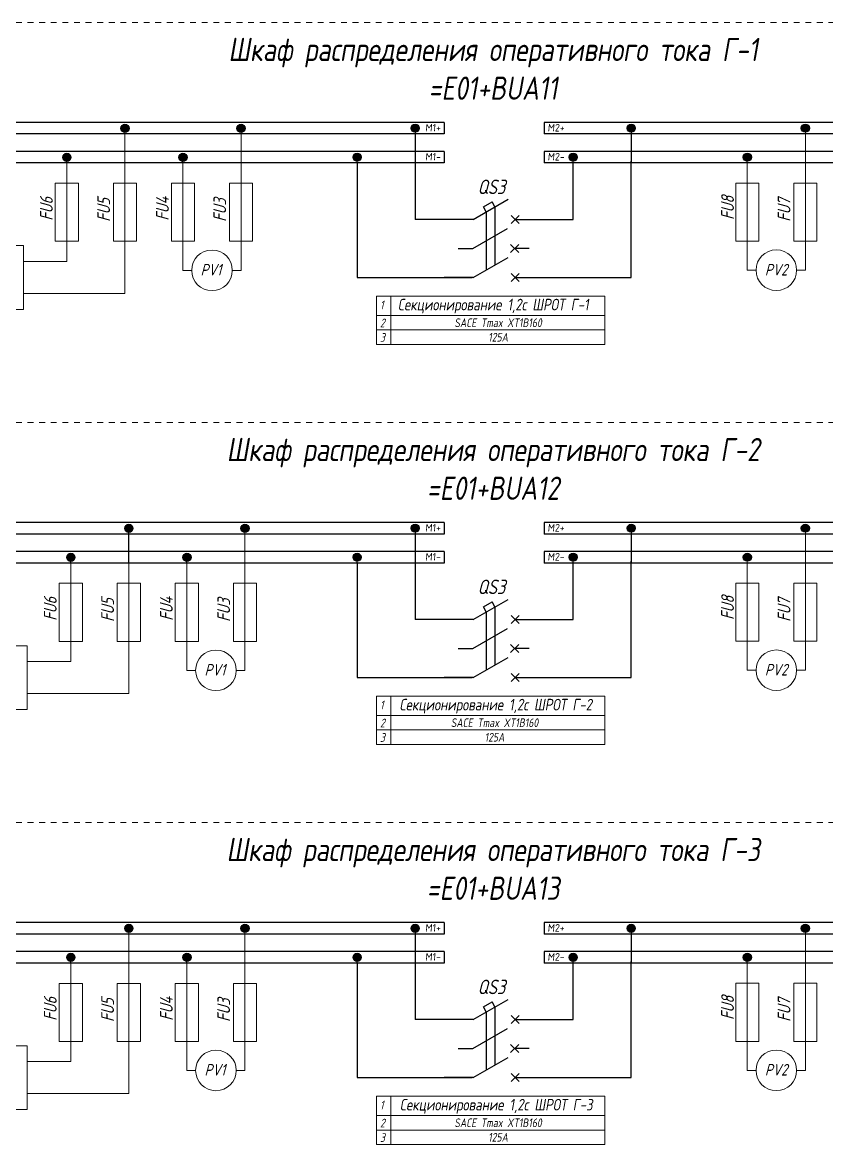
# Model space of a CAD drawing. Header units: millimetres. Extents: x 2704 to 4357, y 2919 to 4427.
# Drawn here: x 3226.2 to 3364.7, y 3940.9 to 4134.3 of the extents above; entities that cross this region are included whole.
import ezdxf

# ---------------------------------------------------------------- set-up
doc = ezdxf.new("R2010")
doc.units = ezdxf.units.MM
doc.linetypes.add('JIS_02_1.0', pattern=[2, 1, -1])
doc.styles.add('eskdw', font='', dxfattribs={"oblique": 10})
doc.styles.get("Standard").update_dxf_attribs({"font": '', "oblique": 10, "height": 2.5})
doc.styles.add('Гост', font='', dxfattribs={"oblique": 10, "height": 1.4})
doc.styles.add('Шины', font='', dxfattribs={"oblique": 5, "height": 1.2})
doc.styles.get('eskdw').set_extended_font_data('GOST type A')
doc.styles.get('Standard').set_extended_font_data('GOST type A')
doc.styles.get('Гост').set_extended_font_data('GOST type A')
doc.styles.get('Шины').set_extended_font_data('GOST type B')

msp = doc.modelspace()

# ---------------------------------------------------------------- hatches: boundary and pattern name
for points in [[(3244.53, 4116.09, 1), (3243.13, 4116.09, 1)], [(3264.53, 4116.09, 1), (3263.13, 4116.09, 1)], [(3294.53, 4116.11, 1), (3293.13, 4116.11, 1)], [(3331.76, 4116.11, 1), (3330.36, 4116.11, 1)], [(3331.76, 4116.11, 1), (3330.36, 4116.11, 1)], [(3361.76, 4116.11, 1), (3360.36, 4116.11, 1)], [(3361.76, 4116.11, 1), (3360.36, 4116.11, 1)], [(3361.76, 4116.11, 1), (3360.36, 4116.11, 1)], [(3234.53, 4111.09, 1), (3233.13, 4111.09, 1)], [(3254.53, 4111.09, 1), (3253.13, 4111.09, 1)], [(3284.53, 4111.11, 1), (3283.13, 4111.11, 1)], [(3284.53, 4111.11, 1), (3283.13, 4111.11, 1)], [(3321.77, 4111.11, 1), (3320.37, 4111.11, 1)], [(3321.77, 4111.11, 1), (3320.37, 4111.11, 1)], [(3351.76, 4111.11, 1), (3350.36, 4111.11, 1)], [(3351.76, 4111.11, 1), (3350.36, 4111.11, 1)], [(3351.76, 4111.11, 1), (3350.36, 4111.11, 1)], [(3351.76, 4111.11, 1), (3350.36, 4111.11, 1)], [(3245.21, 4047.14, 1), (3243.81, 4047.14, 1)], [(3265.21, 4047.14, 1), (3263.81, 4047.14, 1)], [(3294.53, 4047.15, 1), (3293.13, 4047.15, 1)], [(3331.76, 4047.15, 1), (3330.36, 4047.15, 1)], [(3331.76, 4047.15, 1), (3330.36, 4047.15, 1)], [(3361.76, 4047.15, 1), (3360.36, 4047.15, 1)], [(3361.76, 4047.15, 1), (3360.36, 4047.15, 1)], [(3361.76, 4047.15, 1), (3360.36, 4047.15, 1)], [(3235.21, 4042.14, 1), (3233.81, 4042.14, 1)], [(3255.21, 4042.14, 1), (3253.81, 4042.14, 1)], [(3284.53, 4042.15, 1), (3283.13, 4042.15, 1)], [(3284.53, 4042.15, 1), (3283.13, 4042.15, 1)], [(3321.77, 4042.15, 1), (3320.37, 4042.15, 1)], [(3321.77, 4042.15, 1), (3320.37, 4042.15, 1)], [(3351.76, 4042.15, 1), (3350.36, 4042.15, 1)], [(3351.76, 4042.15, 1), (3350.36, 4042.15, 1)], [(3351.76, 4042.15, 1), (3350.36, 4042.15, 1)], [(3351.76, 4042.15, 1), (3350.36, 4042.15, 1)], [(3245.21, 3978.18, 1), (3243.81, 3978.18, 1)], [(3265.21, 3978.18, 1), (3263.81, 3978.18, 1)], [(3294.53, 3978.19, 1), (3293.13, 3978.19, 1)], [(3331.76, 3978.19, 1), (3330.36, 3978.19, 1)], [(3331.76, 3978.19, 1), (3330.36, 3978.19, 1)], [(3361.76, 3978.19, 1), (3360.36, 3978.19, 1)], [(3361.76, 3978.19, 1), (3360.36, 3978.19, 1)], [(3361.76, 3978.19, 1), (3360.36, 3978.19, 1)], [(3235.21, 3973.18, 1), (3233.81, 3973.18, 1)], [(3255.21, 3973.18, 1), (3253.81, 3973.18, 1)], [(3284.53, 3973.19, 1), (3283.13, 3973.19, 1)], [(3284.53, 3973.19, 1), (3283.13, 3973.19, 1)], [(3321.77, 3973.19, 1), (3320.37, 3973.19, 1)], [(3321.77, 3973.19, 1), (3320.37, 3973.19, 1)], [(3351.76, 3973.19, 1), (3350.36, 3973.19, 1)], [(3351.76, 3973.19, 1), (3350.36, 3973.19, 1)], [(3351.76, 3973.19, 1), (3350.36, 3973.19, 1)], [(3351.76, 3973.19, 1), (3350.36, 3973.19, 1)]]:
    msp.add_hatch(color=256).paths.add_polyline_path(points)

# ---------------------------------------------------------------- linework, layer by layer
at = {"linetype": 'JIS_02_1.0', "lineweight": 15}
for p, q in [((3806.06, 4134.33), (2808.86, 4134.33)), ((3826.06, 4065.37), (2788.86, 4065.37)), ((3846.06, 3996.42), (2788.86, 3996.42))]:
    msp.add_line(p, q, dxfattribs=at)
for p, q in [((3298.83, 4117.11), (2808.86, 4117.11)), ((3293.83, 4116.11), (3293.83, 4100.37)), ((3298.83, 4117.11), (3295.48, 4117.11)), ((3298.83, 4117.11), (3296.07, 4117.11)), ((3298.83, 4117.11), (3298.83, 4115.11)), ((3318.83, 4117.11), (3316.07, 4117.11)), ((3806.06, 4117.11), (3316.07, 4117.11)), ((3316.07, 4117.11), (3316.07, 4115.11)), ((3331.06, 4116.11), (3331.06, 4110.11)), ((3298.83, 4115.11), (2808.86, 4115.11)), ((3298.83, 4115.11), (3295.48, 4115.11)), ((3298.83, 4115.11), (3296.07, 4115.11)), ((3318.83, 4115.11), (3316.07, 4115.11)), ((3806.06, 4115.11), (3316.07, 4115.11)), ((3298.83, 4112.11), (2808.86, 4112.11)), ((3298.83, 4112.11), (2808.86, 4112.11)), ((3233.83, 4110.09), (3233.83, 4111.09)), ((3233.83, 4110.09), (3233.83, 4111.09)), ((3253.83, 4110.09), (3253.83, 4111.09)), ((3253.83, 4110.09), (3253.83, 4111.09)), ((3283.83, 4110.11), (3283.83, 4111.11)), ((3283.83, 4110.11), (3283.83, 4111.11)), ((3298.83, 4112.11), (3296.06, 4112.11)), ((3298.83, 4112.11), (3296.07, 4112.11)), ((3298.83, 4112.11), (3298.83, 4110.11)), ((3298.83, 4112.11), (3298.83, 4110.11)), ((3318.83, 4112.11), (3316.07, 4112.11)), ((3318.83, 4112.11), (3316.07, 4112.11)), ((3806.06, 4112.11), (3316.07, 4112.11)), ((3316.07, 4112.11), (3316.07, 4110.11)), ((3321.06, 4100.37), (3321.07, 4111.11)), ((3321.07, 4110.11), (3321.07, 4111.11)), ((3321.07, 4110.11), (3321.07, 4111.11)), ((3331.06, 4090.37), (3331.06, 4110.41)), ((3351.06, 4110.11), (3351.06, 4111.11)), ((3351.06, 4110.11), (3351.06, 4111.11)), ((3351.06, 4110.11), (3351.06, 4111.11)), ((3298.83, 4110.11), (2808.86, 4110.11)), ((3283.83, 4110.11), (3283.83, 4090.37)), ((3298.83, 4110.11), (3296.06, 4110.11)), ((3298.83, 4110.11), (3296.07, 4110.11)), ((3318.83, 4110.11), (3316.07, 4110.11)), ((3801.06, 4110.11), (3316.07, 4110.11)), ((3303.83, 4100.37), (3309.83, 4103.84)), ((3305.58, 4102.54), (3307.08, 4103.4)), ((3306.08, 4101.67), (3305.58, 4102.54)), ((3307.58, 4102.54), (3307.08, 4103.4)), ((3307.58, 4102.54), (3307.58, 4092.54)), ((3308.33, 4102.97), (3308.33, 4102.97)), ((3308.33, 4102.97), (3308.33, 4102.97)), ((3306.08, 4101.67), (3306.08, 4091.67)), ((3310.36, 4101.08), (3311.77, 4099.67)), ((3310.36, 4099.67), (3311.77, 4101.08)), ((3298.83, 4100.37), (3293.83, 4100.37)), ((3303.83, 4100.37), (3298.83, 4100.37)), ((3303.74, 4095.37), (3309.74, 4098.84)), ((3311.06, 4100.37), (3316.06, 4100.37)), ((3316.06, 4100.37), (3321.06, 4100.37)), ((3301.24, 4095.37), (3303.74, 4095.37)), ((3310.27, 4096.08), (3311.68, 4094.67)), ((3310.27, 4094.67), (3311.68, 4096.08)), ((3313.48, 4095.37), (3310.98, 4095.37)), ((3303.83, 4090.37), (3309.83, 4093.84)), ((3308.33, 4092.97), (3308.33, 4092.97)), ((3310.36, 4091.08), (3311.77, 4089.67)), ((3310.36, 4089.67), (3311.77, 4091.08)), ((3283.83, 4090.37), (3303.66, 4090.37)), ((3303.83, 4090.37), (3298.83, 4090.37)), ((3311.06, 4090.37), (3316.06, 4090.37)), ((3311.06, 4090.37), (3316.06, 4090.37)), ((3316.06, 4090.37), (3331.06, 4090.37)), ((3298.83, 4048.15), (2788.86, 4048.15)), ((3244.51, 4041.14), (3244.51, 4047.14)), ((3244.51, 4041.14), (3244.51, 4047.14)), ((3244.51, 4041.14), (3244.51, 4047.14)), ((3293.83, 4047.15), (3293.83, 4031.42)), ((3298.83, 4048.15), (3295.48, 4048.15)), ((3298.83, 4048.15), (3298.83, 4046.15)), ((3318.83, 4048.15), (3316.07, 4048.15)), ((3826.06, 4048.15), (3316.07, 4048.15)), ((3316.07, 4048.15), (3316.07, 4046.15)), ((3331.06, 4047.15), (3331.06, 4041.15)), ((3298.83, 4046.15), (2788.86, 4046.15)), ((3298.83, 4046.15), (3295.48, 4046.15)), ((3318.83, 4046.15), (3316.07, 4046.15)), ((3826.06, 4046.15), (3316.07, 4046.15)), ((3298.83, 4043.15), (2788.86, 4043.15)), ((3298.83, 4043.15), (2788.86, 4043.15)), ((3298.83, 4043.15), (3296.06, 4043.15)), ((3298.83, 4043.15), (3298.83, 4041.15)), ((3298.83, 4043.15), (3298.83, 4041.15)), ((3318.83, 4043.15), (3316.07, 4043.15)), ((3318.83, 4043.15), (3316.07, 4043.15)), ((3826.06, 4043.15), (3316.07, 4043.15)), ((3316.07, 4043.15), (3316.07, 4041.15)), ((3298.83, 4041.15), (2788.86, 4041.15)), ((3234.51, 4041.14), (3234.51, 4042.14)), ((3234.51, 4041.14), (3234.51, 4042.14)), ((3254.51, 4041.14), (3254.51, 4042.14)), ((3254.51, 4041.14), (3254.51, 4042.14)), ((3283.83, 4041.15), (3283.83, 4042.15)), ((3283.83, 4041.15), (3283.83, 4042.15)), ((3283.83, 4041.15), (3283.83, 4021.42)), ((3298.83, 4041.15), (3296.06, 4041.15)), ((3318.83, 4041.15), (3316.07, 4041.15)), ((3826.06, 4041.15), (3316.07, 4041.15)), ((3321.06, 4031.42), (3321.07, 4042.15)), ((3321.07, 4041.15), (3321.07, 4042.15)), ((3321.07, 4041.15), (3321.07, 4042.15)), ((3331.06, 4021.42), (3331.06, 4041.45)), ((3303.83, 4031.42), (3309.83, 4034.88)), ((3305.58, 4033.58), (3307.08, 4034.45)), ((3306.08, 4032.72), (3305.58, 4033.58)), ((3307.58, 4033.58), (3307.08, 4034.45)), ((3307.58, 4033.58), (3307.58, 4023.58)), ((3308.33, 4034.01), (3308.33, 4034.01)), ((3308.33, 4034.01), (3308.33, 4034.01)), ((3298.83, 4031.42), (3293.83, 4031.42)), ((3303.83, 4031.42), (3298.83, 4031.42)), ((3306.08, 4032.72), (3306.08, 4022.72)), ((3310.36, 4032.12), (3311.77, 4030.71)), ((3310.36, 4030.71), (3311.77, 4032.12)), ((3311.06, 4031.42), (3316.06, 4031.42)), ((3316.06, 4031.42), (3321.06, 4031.42)), ((3303.74, 4026.42), (3309.74, 4029.88)), ((3310.27, 4027.12), (3311.68, 4025.71)), ((3310.27, 4025.71), (3311.68, 4027.12)), ((3301.24, 4026.42), (3303.74, 4026.42)), ((3313.48, 4026.42), (3310.98, 4026.42)), ((3303.83, 4021.42), (3309.83, 4024.88)), ((3308.33, 4024.01), (3308.33, 4024.01)), ((3283.83, 4021.42), (3303.66, 4021.42)), ((3303.83, 4021.42), (3298.83, 4021.42)), ((3310.36, 4022.12), (3311.77, 4020.71)), ((3310.36, 4020.71), (3311.77, 4022.12)), ((3311.06, 4021.42), (3316.06, 4021.42)), ((3311.06, 4021.42), (3316.06, 4021.42)), ((3316.06, 4021.42), (3331.06, 4021.42)), ((3298.83, 3979.19), (2768.83, 3979.19)), ((3298.83, 3979.19), (3295.48, 3979.19)), ((3298.83, 3979.19), (3296.07, 3979.19)), ((3298.83, 3979.19), (3298.83, 3977.19)), ((3318.83, 3979.19), (3316.07, 3979.19)), ((3846.06, 3979.19), (3316.07, 3979.19)), ((3316.07, 3979.19), (3316.07, 3977.19)), ((3298.83, 3977.19), (2768.83, 3977.19)), ((3293.83, 3978.19), (3293.83, 3962.46)), ((3298.83, 3977.19), (3295.48, 3977.19)), ((3298.83, 3977.19), (3296.07, 3977.19)), ((3318.83, 3977.19), (3316.07, 3977.19)), ((3846.06, 3977.19), (3316.07, 3977.19)), ((3331.06, 3978.19), (3331.06, 3972.19)), ((3298.83, 3974.19), (2768.83, 3974.19)), ((3298.83, 3974.19), (2768.83, 3974.19)), ((3234.51, 3972.18), (3234.51, 3973.18)), ((3234.51, 3972.18), (3234.51, 3973.18)), ((3254.51, 3972.18), (3254.51, 3973.18)), ((3254.51, 3972.18), (3254.51, 3973.18)), ((3283.83, 3972.19), (3283.83, 3973.19)), ((3283.83, 3972.19), (3283.83, 3973.19)), ((3298.83, 3974.19), (3296.06, 3974.19)), ((3298.83, 3974.19), (3296.07, 3974.19)), ((3298.83, 3974.19), (3298.83, 3972.19)), ((3298.83, 3974.19), (3298.83, 3972.19)), ((3318.83, 3974.19), (3316.07, 3974.19)), ((3318.83, 3974.19), (3316.07, 3974.19)), ((3846.06, 3974.19), (3316.07, 3974.19)), ((3316.07, 3974.19), (3316.07, 3972.19)), ((3321.06, 3962.46), (3321.07, 3973.19)), ((3321.07, 3972.19), (3321.07, 3973.19)), ((3321.07, 3972.19), (3321.07, 3973.19)), ((3351.06, 3972.19), (3351.06, 3973.19)), ((3351.06, 3972.19), (3351.06, 3973.19)), ((3351.06, 3972.19), (3351.06, 3973.19)), ((3298.83, 3972.19), (2768.83, 3972.19)), ((3283.83, 3972.19), (3283.83, 3952.46)), ((3298.83, 3972.19), (3296.06, 3972.19)), ((3298.83, 3972.19), (3296.07, 3972.19)), ((3318.83, 3972.19), (3316.07, 3972.19)), ((3841.06, 3972.19), (3316.07, 3972.19)), ((3331.06, 3952.46), (3331.06, 3972.49)), ((3303.83, 3962.46), (3309.83, 3965.92)), ((3305.58, 3964.62), (3307.08, 3965.49)), ((3307.58, 3964.62), (3307.08, 3965.49)), ((3306.08, 3963.76), (3305.58, 3964.62)), ((3306.08, 3963.76), (3306.08, 3953.76)), ((3307.58, 3964.62), (3307.58, 3954.62)), ((3308.33, 3965.06), (3308.33, 3965.06)), ((3308.33, 3965.06), (3308.33, 3965.06)), ((3298.83, 3962.46), (3293.83, 3962.46)), ((3303.83, 3962.46), (3298.83, 3962.46)), ((3310.36, 3963.17), (3311.77, 3961.75)), ((3310.36, 3961.75), (3311.77, 3963.17)), ((3311.06, 3962.46), (3316.06, 3962.46)), ((3316.06, 3962.46), (3321.06, 3962.46)), ((3303.74, 3957.46), (3309.74, 3960.92)), ((3301.24, 3957.46), (3303.74, 3957.46)), ((3310.27, 3958.17), (3311.68, 3956.75)), ((3310.27, 3956.75), (3311.68, 3958.17)), ((3313.48, 3957.46), (3310.98, 3957.46)), ((3303.83, 3952.46), (3309.83, 3955.92)), ((3308.33, 3955.06), (3308.33, 3955.06)), ((3283.83, 3952.46), (3303.66, 3952.46)), ((3303.83, 3952.46), (3298.83, 3952.46)), ((3310.36, 3953.17), (3311.77, 3951.75)), ((3310.36, 3951.75), (3311.77, 3953.17)), ((3311.06, 3952.46), (3316.06, 3952.46)), ((3311.06, 3952.46), (3316.06, 3952.46)), ((3316.06, 3952.46), (3331.06, 3952.46))]:
    msp.add_line(p, q)
at = {"lineweight": 15}
for p, q in [((3243.83, 4110.09), (3243.83, 4116.09)), ((3243.83, 4110.09), (3243.83, 4116.09)), ((3243.83, 4110.09), (3243.83, 4116.09)), ((3243.83, 4106.6), (3243.83, 4116.09)), ((3263.83, 4116.09), (3263.83, 4110.09)), ((3361.06, 4116.11), (3361.06, 4101.88)), ((3233.83, 4111.6), (3233.83, 4106.6)), ((3253.83, 4111.6), (3253.83, 4106.6)), ((3253.83, 4111.6), (3253.83, 4106.6)), ((3253.83, 4111.09), (3253.83, 4106.6)), ((3263.83, 4111.6), (3263.83, 4106.6)), ((3263.83, 4111.6), (3263.83, 4106.6)), ((3263.83, 4106.6), (3263.83, 4111.6)), ((3263.83, 4111.6), (3263.83, 4106.6)), ((3351.06, 4111.62), (3351.06, 4091.88)), ((3351.06, 4111.62), (3351.06, 4106.62)), ((3351.06, 4111.62), (3351.06, 4106.62)), ((3351.06, 4111.11), (3351.06, 4106.62)), ((3361.06, 4111.62), (3361.06, 4106.62)), ((3361.06, 4111.62), (3361.06, 4106.62)), ((3361.06, 4106.62), (3361.06, 4111.62)), ((3361.06, 4111.62), (3361.06, 4106.62)), ((3235.83, 4106.6), (3231.83, 4106.6)), ((3231.83, 4106.6), (3231.83, 4096.6)), ((3233.83, 4106.6), (3233.83, 4096.6)), ((3235.83, 4096.6), (3235.83, 4106.6)), ((3245.83, 4106.6), (3241.83, 4106.6)), ((3241.83, 4106.6), (3241.83, 4096.6)), ((3243.83, 4106.6), (3243.83, 4096.6)), ((3245.83, 4096.6), (3245.83, 4106.6)), ((3255.83, 4106.6), (3251.83, 4106.6)), ((3251.83, 4106.6), (3251.83, 4096.6)), ((3253.83, 4106.6), (3253.83, 4096.6)), ((3255.83, 4096.6), (3255.83, 4106.6)), ((3265.83, 4106.6), (3261.83, 4106.6)), ((3261.83, 4106.6), (3261.83, 4096.6)), ((3263.83, 4106.6), (3263.83, 4096.6)), ((3265.83, 4096.6), (3265.83, 4106.6)), ((3353.06, 4106.62), (3349.06, 4106.62)), ((3349.06, 4106.62), (3349.06, 4096.62)), ((3351.06, 4106.62), (3351.06, 4096.62)), ((3353.06, 4096.62), (3353.06, 4106.62)), ((3363.06, 4106.62), (3359.06, 4106.62)), ((3359.06, 4106.62), (3359.06, 4096.62)), ((3361.06, 4106.62), (3361.06, 4096.62)), ((3363.06, 4106.62), (3363.06, 4096.62)), ((3211.33, 4095.86), (3226.33, 4095.86)), ((3226.33, 4095.86), (3226.33, 4084.86)), ((3231.83, 4096.6), (3235.83, 4096.6)), ((3233.83, 4096.6), (3233.83, 4096.6)), ((3233.83, 4093.11), (3233.83, 4096.6)), ((3241.83, 4096.6), (3245.83, 4096.6)), ((3243.83, 4087.61), (3243.83, 4096.6)), ((3251.83, 4096.6), (3255.83, 4096.6)), ((3253.83, 4091.6), (3253.83, 4096.6)), ((3261.83, 4096.6), (3265.83, 4096.6)), ((3263.83, 4091.6), (3263.83, 4096.6)), ((3349.06, 4096.62), (3353.06, 4096.62)), ((3351.06, 4091.62), (3351.06, 4096.62)), ((3359.06, 4096.62), (3363.06, 4096.62)), ((3361.06, 4091.62), (3361.06, 4096.62)), ((3226.33, 4093.11), (3233.83, 4093.11)), ((3253.83, 4091.6), (3255.33, 4091.6)), ((3263.83, 4091.6), (3262.33, 4091.6)), ((3262.83, 4091.6), (3262.83, 4091.6)), ((3351.06, 4091.62), (3352.56, 4091.62)), ((3361.06, 4091.62), (3359.56, 4091.62)), ((3360.06, 4091.62), (3360.06, 4091.62)), ((3226.33, 4087.61), (3243.83, 4087.61)), ((3226.33, 4084.86), (3211.33, 4084.86)), ((3244.51, 4037.65), (3244.51, 4047.14)), ((3264.51, 4047.14), (3264.51, 4041.14)), ((3361.06, 4047.15), (3361.06, 4032.92)), ((3234.51, 4042.65), (3234.51, 4037.65)), ((3254.51, 4042.65), (3254.51, 4037.65)), ((3254.51, 4042.65), (3254.51, 4037.65)), ((3264.51, 4042.65), (3264.51, 4037.65)), ((3264.51, 4042.65), (3264.51, 4037.65)), ((3264.51, 4037.65), (3264.51, 4042.65)), ((3264.51, 4042.65), (3264.51, 4037.65)), ((3351.06, 4042.66), (3351.06, 4022.92)), ((3351.06, 4042.66), (3351.06, 4037.66)), ((3351.06, 4042.66), (3351.06, 4037.66)), ((3361.06, 4042.66), (3361.06, 4037.66)), ((3361.06, 4042.66), (3361.06, 4037.66)), ((3361.06, 4037.66), (3361.06, 4042.66)), ((3361.06, 4042.66), (3361.06, 4037.66)), ((3254.51, 4042.14), (3254.51, 4037.65)), ((3351.06, 4041.15), (3351.06, 4042.15)), ((3351.06, 4041.15), (3351.06, 4042.15)), ((3351.06, 4041.15), (3351.06, 4042.15)), ((3351.06, 4042.15), (3351.06, 4037.66)), ((3236.51, 4037.65), (3232.51, 4037.65)), ((3232.51, 4037.65), (3232.51, 4027.65)), ((3234.51, 4037.65), (3234.51, 4027.65)), ((3236.51, 4027.65), (3236.51, 4037.65)), ((3246.51, 4037.65), (3242.51, 4037.65)), ((3242.51, 4037.65), (3242.51, 4027.65)), ((3244.51, 4037.65), (3244.51, 4027.65)), ((3246.51, 4027.65), (3246.51, 4037.65)), ((3256.51, 4037.65), (3252.51, 4037.65)), ((3252.51, 4037.65), (3252.51, 4027.65)), ((3254.51, 4037.65), (3254.51, 4027.65)), ((3256.51, 4027.65), (3256.51, 4037.65)), ((3266.51, 4037.65), (3262.51, 4037.65)), ((3262.51, 4037.65), (3262.51, 4027.65)), ((3264.51, 4037.65), (3264.51, 4027.65)), ((3266.51, 4027.65), (3266.51, 4037.65)), ((3353.06, 4037.66), (3349.06, 4037.66)), ((3349.06, 4037.66), (3349.06, 4027.66)), ((3351.06, 4037.66), (3351.06, 4027.66)), ((3353.06, 4027.66), (3353.06, 4037.66)), ((3363.06, 4037.66), (3359.06, 4037.66)), ((3359.06, 4037.66), (3359.06, 4027.66)), ((3361.06, 4037.66), (3361.06, 4027.66)), ((3363.06, 4037.66), (3363.06, 4027.66)), ((3232.51, 4027.65), (3236.51, 4027.65)), ((3234.51, 4027.65), (3234.51, 4027.65)), ((3234.51, 4024.15), (3234.51, 4027.65)), ((3242.51, 4027.65), (3246.51, 4027.65)), ((3244.51, 4018.65), (3244.51, 4027.65)), ((3252.51, 4027.65), (3256.51, 4027.65)), ((3254.51, 4022.65), (3254.51, 4027.65)), ((3262.51, 4027.65), (3266.51, 4027.65)), ((3264.51, 4022.65), (3264.51, 4027.65)), ((3349.06, 4027.66), (3353.06, 4027.66)), ((3351.06, 4022.66), (3351.06, 4027.66)), ((3359.06, 4027.66), (3363.06, 4027.66)), ((3361.06, 4022.66), (3361.06, 4027.66)), ((3212.01, 4026.9), (3227.01, 4026.9)), ((3227.01, 4026.9), (3227.01, 4015.9)), ((3227.01, 4024.15), (3234.51, 4024.15)), ((3254.51, 4022.65), (3256.01, 4022.65)), ((3264.51, 4022.65), (3263.01, 4022.65)), ((3263.51, 4022.65), (3263.51, 4022.65)), ((3351.06, 4022.66), (3352.56, 4022.66)), ((3361.06, 4022.66), (3359.56, 4022.66)), ((3360.06, 4022.66), (3360.06, 4022.66)), ((3227.01, 4018.65), (3244.51, 4018.65)), ((3227.01, 4015.9), (3212.01, 4015.9)), ((3244.51, 3972.18), (3244.51, 3978.18)), ((3244.51, 3972.18), (3244.51, 3978.18)), ((3244.51, 3972.18), (3244.51, 3978.18)), ((3244.51, 3968.69), (3244.51, 3978.18)), ((3264.51, 3978.18), (3264.51, 3972.18)), ((3361.06, 3978.19), (3361.06, 3963.97)), ((3234.51, 3973.69), (3234.51, 3968.69)), ((3254.51, 3973.69), (3254.51, 3968.69)), ((3254.51, 3973.69), (3254.51, 3968.69)), ((3254.51, 3973.18), (3254.51, 3968.69)), ((3264.51, 3973.69), (3264.51, 3968.69)), ((3264.51, 3973.69), (3264.51, 3968.69)), ((3264.51, 3968.69), (3264.51, 3973.69)), ((3264.51, 3973.69), (3264.51, 3968.69)), ((3351.06, 3973.7), (3351.06, 3953.97)), ((3351.06, 3973.7), (3351.06, 3968.7)), ((3351.06, 3973.7), (3351.06, 3968.7)), ((3351.06, 3973.19), (3351.06, 3968.7)), ((3361.06, 3973.7), (3361.06, 3968.7)), ((3361.06, 3973.7), (3361.06, 3968.7)), ((3361.06, 3968.7), (3361.06, 3973.7)), ((3361.06, 3973.7), (3361.06, 3968.7)), ((3236.51, 3968.69), (3232.51, 3968.69)), ((3232.51, 3968.69), (3232.51, 3958.69)), ((3234.51, 3968.69), (3234.51, 3958.69)), ((3236.51, 3958.69), (3236.51, 3968.69)), ((3246.51, 3968.69), (3242.51, 3968.69)), ((3242.51, 3968.69), (3242.51, 3958.69)), ((3244.51, 3968.69), (3244.51, 3958.69)), ((3246.51, 3958.69), (3246.51, 3968.69)), ((3256.51, 3968.69), (3252.51, 3968.69)), ((3252.51, 3968.69), (3252.51, 3958.69)), ((3254.51, 3968.69), (3254.51, 3958.69)), ((3256.51, 3958.69), (3256.51, 3968.69)), ((3266.51, 3968.69), (3262.51, 3968.69)), ((3262.51, 3968.69), (3262.51, 3958.69)), ((3264.51, 3968.69), (3264.51, 3958.69)), ((3266.51, 3958.69), (3266.51, 3968.69)), ((3353.06, 3968.7), (3349.06, 3968.7)), ((3349.06, 3968.7), (3349.06, 3958.7)), ((3351.06, 3968.7), (3351.06, 3958.7)), ((3353.06, 3958.7), (3353.06, 3968.7)), ((3363.06, 3968.7), (3359.06, 3968.7)), ((3359.06, 3968.7), (3359.06, 3958.7)), ((3361.06, 3968.7), (3361.06, 3958.7)), ((3363.06, 3968.7), (3363.06, 3958.7)), ((3212.01, 3957.95), (3227.01, 3957.95)), ((3227.01, 3957.95), (3227.01, 3946.95)), ((3232.51, 3958.69), (3236.51, 3958.69)), ((3234.51, 3958.69), (3234.51, 3958.69)), ((3234.51, 3955.2), (3234.51, 3958.69)), ((3242.51, 3958.69), (3246.51, 3958.69)), ((3244.51, 3949.7), (3244.51, 3958.69)), ((3252.51, 3958.69), (3256.51, 3958.69)), ((3254.51, 3953.69), (3254.51, 3958.69)), ((3262.51, 3958.69), (3266.51, 3958.69)), ((3264.51, 3953.69), (3264.51, 3958.69)), ((3349.06, 3958.7), (3353.06, 3958.7)), ((3351.06, 3953.7), (3351.06, 3958.7)), ((3359.06, 3958.7), (3363.06, 3958.7)), ((3361.06, 3953.7), (3361.06, 3958.7)), ((3227.01, 3955.2), (3234.51, 3955.2)), ((3254.51, 3953.69), (3256.01, 3953.69)), ((3264.51, 3953.69), (3263.01, 3953.69)), ((3263.51, 3953.69), (3263.51, 3953.69)), ((3351.06, 3953.7), (3352.56, 3953.7)), ((3361.06, 3953.7), (3359.56, 3953.7)), ((3360.06, 3953.7), (3360.06, 3953.7)), ((3227.01, 3949.7), (3244.51, 3949.7)), ((3227.01, 3946.95), (3212.01, 3946.95))]:
    msp.add_line(p, q, dxfattribs=at)
at = {"lineweight": 9}
for p, q in [((3287.17, 4087.16), (3289.62, 4087.16)), ((3287.17, 4087.16), (3326.49, 4087.16)), ((3287.17, 4087.16), (3287.17, 4083.82)), ((3289.62, 4087.16), (3289.62, 4081.32)), ((3289.62, 4087.16), (3289.62, 4078.82)), ((3326.49, 4087.16), (3326.49, 4083.82)), ((3287.17, 4083.82), (3289.62, 4083.82)), ((3287.17, 4083.82), (3287.17, 4078.82)), ((3289.62, 4083.82), (3290.3, 4083.82)), ((3290.3, 4083.82), (3326.49, 4083.82)), ((3326.49, 4083.82), (3326.49, 4078.82)), ((3287.17, 4081.32), (3289.62, 4081.32)), ((3289.62, 4081.32), (3290.3, 4081.32)), ((3290.3, 4081.32), (3326.49, 4081.32)), ((3287.17, 4078.82), (3289.62, 4078.82)), ((3289.62, 4078.82), (3326.49, 4078.82)), ((3287.17, 4018.2), (3289.62, 4018.2)), ((3287.17, 4018.2), (3326.49, 4018.2)), ((3287.17, 4018.2), (3287.17, 4014.87)), ((3289.62, 4018.2), (3289.62, 4012.37)), ((3289.62, 4018.2), (3289.62, 4009.87)), ((3326.49, 4018.2), (3326.49, 4014.87)), ((3287.17, 4014.87), (3289.62, 4014.87)), ((3287.17, 4014.87), (3287.17, 4009.87)), ((3289.62, 4014.87), (3290.3, 4014.87)), ((3290.3, 4014.87), (3326.49, 4014.87)), ((3326.49, 4014.87), (3326.49, 4009.87)), ((3287.17, 4012.37), (3289.62, 4012.37)), ((3289.62, 4012.37), (3290.3, 4012.37)), ((3290.3, 4012.37), (3326.49, 4012.37)), ((3287.17, 4009.87), (3289.62, 4009.87)), ((3289.62, 4009.87), (3326.49, 4009.87)), ((3287.17, 3949.24), (3289.62, 3949.24)), ((3287.17, 3949.24), (3326.49, 3949.24)), ((3287.17, 3949.24), (3287.17, 3945.91)), ((3289.62, 3949.24), (3289.62, 3943.41)), ((3289.62, 3949.24), (3289.62, 3940.91)), ((3326.49, 3949.24), (3326.49, 3945.91)), ((3287.17, 3945.91), (3289.62, 3945.91)), ((3287.17, 3945.91), (3287.17, 3940.91)), ((3289.62, 3945.91), (3290.3, 3945.91)), ((3290.3, 3945.91), (3326.49, 3945.91)), ((3326.49, 3945.91), (3326.49, 3940.91)), ((3287.17, 3943.41), (3289.62, 3943.41)), ((3289.62, 3943.41), (3290.3, 3943.41)), ((3290.3, 3943.41), (3326.49, 3943.41)), ((3287.17, 3940.91), (3289.62, 3940.91)), ((3289.62, 3940.91), (3326.49, 3940.91))]:
    msp.add_line(p, q, dxfattribs=at)
for centre in [(3243.83, 4116.09), (3263.83, 4116.09), (3293.83, 4116.11), (3331.06, 4116.11), (3331.06, 4116.11), (3361.06, 4116.11), (3361.06, 4116.11), (3361.06, 4116.11), (3233.83, 4111.09), (3253.83, 4111.09), (3283.83, 4111.11), (3283.83, 4111.11), (3321.06, 4111.11), (3321.07, 4111.11), (3321.07, 4111.11), (3351.06, 4111.11), (3351.06, 4111.11), (3351.06, 4111.11), (3351.06, 4111.11), (3244.51, 4047.14), (3264.51, 4047.14), (3293.83, 4047.15), (3331.06, 4047.15), (3331.06, 4047.15), (3361.06, 4047.15), (3361.06, 4047.15), (3361.06, 4047.15), (3234.51, 4042.14), (3254.51, 4042.14), (3283.83, 4042.15), (3283.83, 4042.15), (3321.06, 4042.15), (3321.07, 4042.15), (3321.07, 4042.15), (3351.06, 4042.15), (3351.06, 4042.15), (3351.06, 4042.15), (3351.06, 4042.15), (3244.51, 3978.18), (3264.51, 3978.18), (3293.83, 3978.19), (3331.06, 3978.19), (3331.06, 3978.19), (3361.06, 3978.19), (3361.06, 3978.19), (3361.06, 3978.19), (3234.51, 3973.18), (3254.51, 3973.18), (3283.83, 3973.19), (3283.83, 3973.19), (3321.06, 3973.19), (3321.07, 3973.19), (3321.07, 3973.19), (3351.06, 3973.19), (3351.06, 3973.19), (3351.06, 3973.19), (3351.06, 3973.19)]:
    msp.add_circle(centre, 0.7)
at = {"lineweight": 15}
for centre in [(3258.83, 4091.6), (3356.06, 4091.62), (3259.51, 4022.65), (3356.06, 4022.66), (3259.51, 3953.69), (3356.06, 3953.7)]:
    msp.add_circle(centre, 3.5, dxfattribs=at)

# ---------------------------------------------------------------- texts
at = {"style": 'eskdw', "oblique": 15}
for p in [(3304.57, 4104.74), (3304.57, 4035.79), (3304.57, 3966.83)]:
    msp.add_text('QS3', height=2.5, dxfattribs=at).set_placement(p)
at = {"color": 0, "lineweight": 15, "style": 'eskdw', "oblique": 15}
for s, p in [('FU6', (3231.4, 4100.15)), ('FU5', (3241.27, 4099.96)), ('FU8', (3348.76, 4100.3)), ('FU7', (3358.5, 4099.97)), ('FU4', (3251.4, 4100.15)), ('FU3', (3261.27, 4099.96)), ('FU6', (3232.07, 4031.19)), ('FU5', (3241.95, 4031)), ('FU4', (3252.07, 4031.19)), ('FU3', (3261.95, 4031)), ('FU8', (3348.76, 4031.34)), ('FU7', (3358.5, 4031.01)), ('FU6', (3232.07, 3962.24)), ('FU5', (3241.95, 3962.04)), ('FU4', (3252.07, 3962.24)), ('FU3', (3261.95, 3962.04)), ('FU8', (3348.76, 3962.39)), ('FU7', (3358.5, 3962.06))]:
    msp.add_text(s, height=2.2, rotation=90, dxfattribs=at).set_placement(p)
at = {"lineweight": 15, "style": 'eskdw', "oblique": 15}
for s, p in [('PV1', (3256.86, 4090.7)), ('PV2', (3354.09, 4090.71)), ('PV1', (3257.54, 4021.74)), ('PV2', (3354.09, 4021.76)), ('PV1', (3257.54, 3952.79)), ('PV2', (3354.09, 3952.8))]:
    msp.add_text(s, height=2, dxfattribs=at).set_placement(p)
at = {"lineweight": 9, "style": 'eskdw', "oblique": 15}
for s, p in [('1', (3287.76, 4084.89)), ('2', (3287.76, 4081.78)), ('3', (3287.76, 4079.28)), ('1', (3287.76, 4015.94)), ('2', (3287.76, 4012.82)), ('3', (3287.76, 4010.32)), ('1', (3287.76, 3946.98)), ('2', (3287.76, 3943.86)), ('3', (3287.76, 3941.36))]:
    msp.add_text(s, height=1.5, dxfattribs=at).set_placement(p)
at = {"char_height": 4, "attachment_point": 5, "style": 'Гост'}
for s, insert in [('Шкаф распределения оперативного тока Г-1\\P=Е01+BUA11', (3307.27, 4126.33)), ('Шкаф распределения оперативного тока Г-2\\P=Е01+BUA12', (3307.27, 4057.37)), ('Шкаф распределения оперативного тока Г-3\\P=Е01+BUA13', (3307.27, 3988.42))]:
    msp.add_mtext_dynamic_manual_height_columns(s, width=96.807, gutter_width=7, heights=[0], dxfattribs=dict(at, insert=insert))
at = {"lineweight": 9}
for s, width, insert, char_height, attachment_point, style in [(' {\\H1.0833x;М1+}', 3.866, (3294.82, 4116.83), 1.2, 1, 'Шины'), (' {\\H1.0833x;М2+}', 3.866, (3315.91, 4116.83), 1.2, 1, 'Шины'), (' {\\H1.0833x;М1-}', 3.866, (3294.82, 4111.83), 1.2, 1, 'Шины'), (' {\\H1.0833x;М2-}', 3.866, (3315.91, 4111.83), 1.2, 1, 'Шины'), ('Секционирование 1,2с ШРОТ Г-1', 44.6383, (3307.3, 4085.43), 2, 5, 'Гост'), (' {\\H1.0833x;М1+}', 3.866, (3294.82, 4047.87), 1.2, 1, 'Шины'), (' {\\H1.0833x;М2+}', 3.866, (3315.91, 4047.87), 1.2, 1, 'Шины'), (' {\\H1.0833x;М1-}', 3.866, (3294.82, 4042.87), 1.2, 1, 'Шины'), (' {\\H1.0833x;М2-}', 3.866, (3315.91, 4042.87), 1.2, 1, 'Шины'), ('Секционирование 1,2с ШРОТ Г-2', 44.6383, (3307.73, 4016.47), 2, 5, 'Гост'), (' {\\H1.0833x;М1+}', 3.866, (3294.82, 3978.91), 1.2, 1, 'Шины'), (' {\\H1.0833x;М2+}', 3.866, (3315.91, 3978.91), 1.2, 1, 'Шины'), (' {\\H1.0833x;М1-}', 3.866, (3294.82, 3973.91), 1.2, 1, 'Шины'), (' {\\H1.0833x;М2-}', 3.866, (3315.91, 3973.91), 1.2, 1, 'Шины'), ('Секционирование 1,2с ШРОТ Г-3', 44.6383, (3307.81, 3947.51), 2, 5, 'Гост')]:
    msp.add_mtext_dynamic_manual_height_columns(s, width=width, gutter_width=6, heights=[0], dxfattribs=dict(at, insert=insert, char_height=char_height, attachment_point=attachment_point, style=style))
at = {"lineweight": 9, "char_height": 1.5, "width": 20, "attachment_point": 5}
for s, insert in [('{\\fGOST 2.304 type A|b0|i0|c0|p34;SACE Tmax XT1B160 }', (3308.13, 4082.57)), ('{\\fGOST 2.304 type A|b0|i0|c0|p34;125\\fGOST 2.304 type A|b0|i0|c204|p34;А}', (3308.13, 4080.07)), ('{\\fGOST 2.304 type A|b0|i0|c0|p34;SACE Tmax XT1B160 }', (3307.51, 4013.62)), ('{\\fGOST 2.304 type A|b0|i0|c0|p34;125\\fGOST 2.304 type A|b0|i0|c204|p34;А}', (3307.51, 4011.12)), ('{\\fGOST 2.304 type A|b0|i0|c0|p34;SACE Tmax XT1B160 }', (3308.12, 3944.66)), ('{\\fGOST 2.304 type A|b0|i0|c0|p34;125\\fGOST 2.304 type A|b0|i0|c204|p34;А}', (3308.12, 3942.16))]:
    msp.add_mtext(s, dxfattribs=dict(at, insert=insert))

doc.saveas('drawing.dxf')
